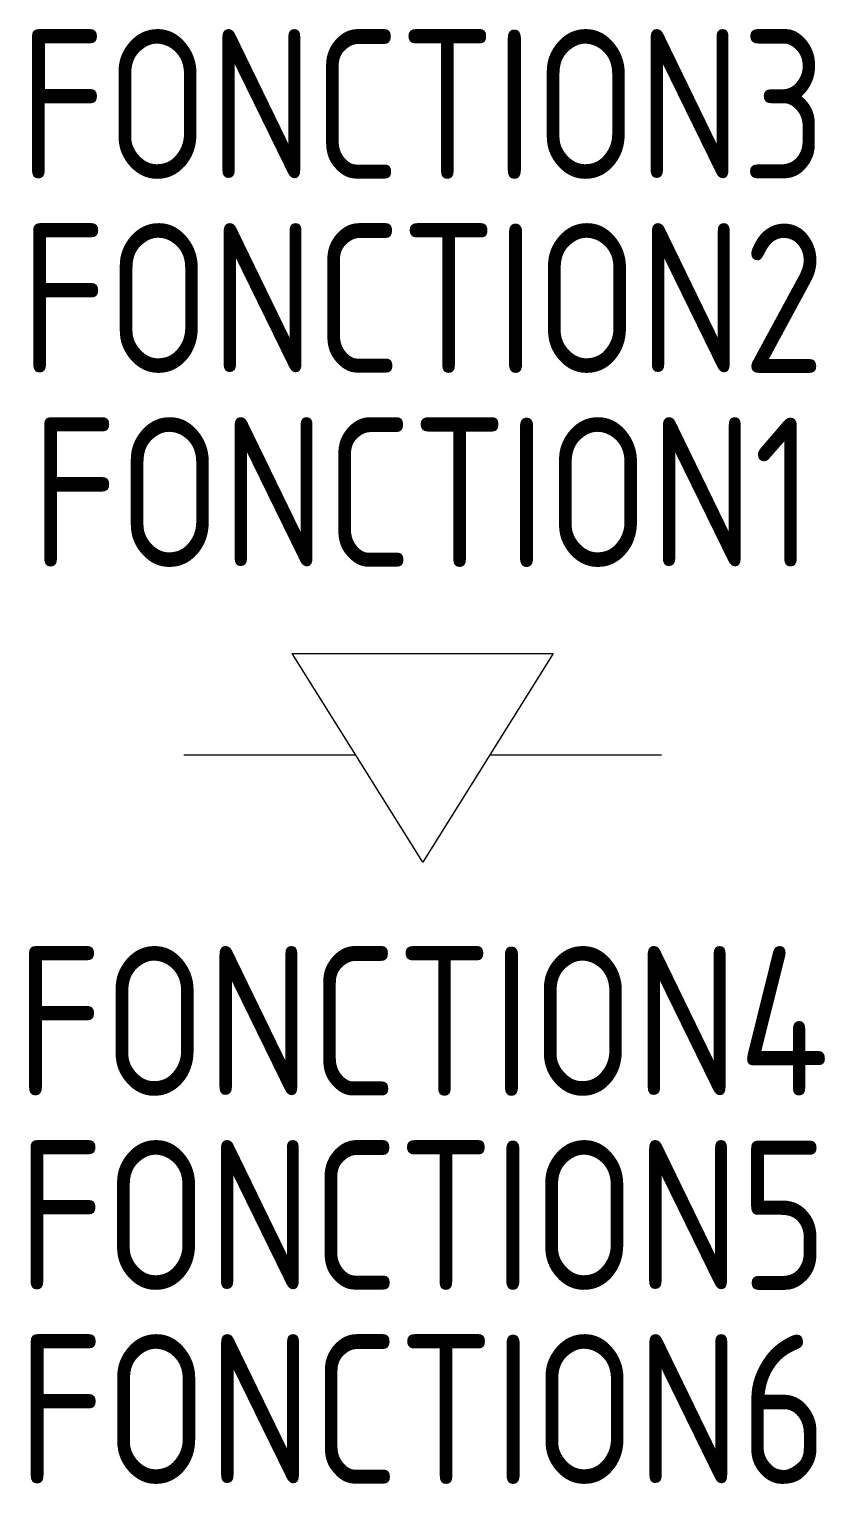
# Model space of a CAD drawing. Extents: x -1587.2 to -1573.9, y -891.8 to -867.4.
import ezdxf
from ezdxf.enums import TextEntityAlignment as Align

# ---------------------------------------------------------------- set-up
doc = ezdxf.new("R2010")
doc.units = 0
doc.linetypes.add('ACAD_ISO02W100', pattern=[15, 12, -3])
for name, color, linetype in [('SYMB_FIL', 3, 'CONTINUOUS'), ('SYMB_LIAISON', 1, 'ACAD_ISO02W100'), ('SYMB_TXT_NOM', 3, 'CONTINUOUS')]:
    doc.layers.add(name, color=color, linetype=linetype)
doc.styles.add('NET2_5', font='isocp.shx', dxfattribs={"width": 0.9, "height": 2.5})

msp = doc.modelspace()

# ---------------------------------------------------------------- linework, layer by layer
at = {"layer": 'SYMB_FIL'}
for p, q in [((-1582.819, -877.897), (-1578.449, -877.897)), ((-1580.634, -881.393), (-1582.819, -877.897)), ((-1578.449, -877.897), (-1580.634, -881.393))]:
    msp.add_line(p, q, dxfattribs=at)
at = {"layer": 'SYMB_LIAISON', "ltscale": 0.25}
for p, q in [((-1584.634, -879.593), (-1581.759, -879.593)), ((-1579.509, -879.593), (-1576.634, -879.593))]:
    msp.add_line(p, q, dxfattribs=at)

# ---------------------------------------------------------------- texts
at = {"layer": 'SYMB_TXT_NOM', "style": 'NET2_5', "width": 0.9, "flags": 8}
for tag, p in [('FONCTION3', (-1580.634, -869.947)), ('FONCTION2', (-1580.634, -873.197)), ('FONCTION1', (-1580.634, -876.447)), ('FONCTION4', (-1580.634, -885.304)), ('FONCTION5', (-1580.634, -888.554)), ('FONCTION6', (-1580.634, -891.804))]:
    msp.add_attdef(tag, text='', height=2.5, dxfattribs=at).set_placement(p, align=Align.CENTER)

doc.saveas('drawing.dxf')
